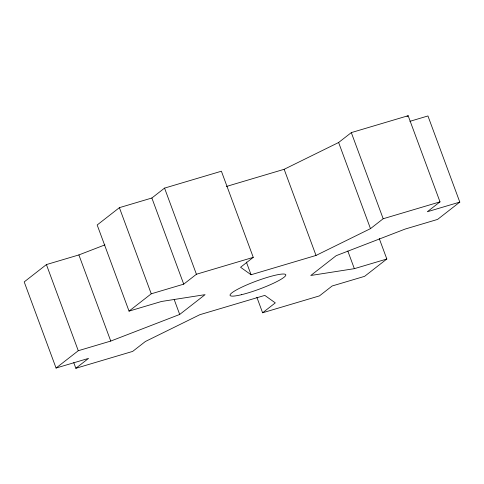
<?xml version="1.0" encoding="UTF-8"?>
<svg xmlns="http://www.w3.org/2000/svg" width="484" height="484" viewBox="0 0 484 484"><rect width="100%" height="100%" fill="white"/><g stroke="black" fill="none" stroke-linecap="round" stroke-linejoin="round"><path stroke-width="0.73" d="M104.919 244.88L78.886 254.929L46.41 264.585L24.2 281.906L56.065 368.046L88.542 358.39L75.855 368.288L73.762 362.643M226.415 186.461L284.156 169.303L338.619 142.502L351.311 132.604L408.145 115.712L440.01 201.852L383.177 218.744L370.484 228.642L316.022 255.443L251.063 274.749L240.566 267.259L253.259 257.361L221.394 171.221L164.554 188.113L151.867 198.01L119.385 207.666L97.175 224.987L129.04 311.127L161.517 301.471L205.083 294.653L179.697 314.449L110.751 341.069L78.275 350.725L56.065 368.046M129.04 311.127L151.25 293.806L183.726 284.15L196.419 274.253L253.259 257.361M406.996 116.608L408.145 115.712M256.859 297.249L262.606 312.779L275.299 302.881L264.802 295.391L199.844 314.697L145.381 341.498L132.689 351.396L75.855 368.288M440.01 201.852L427.324 211.75L459.8 202.094L427.935 115.954L409.894 121.321M379.25 238.539L386.825 259.013L364.615 276.334L332.133 285.99L319.446 295.887L262.606 312.779M459.8 202.094L437.59 219.415L405.114 229.071L336.162 255.691L310.782 275.487L354.349 268.668L386.825 259.013M351.311 132.604L383.177 218.744M338.619 142.502L370.484 228.642M347.814 251.014L354.349 268.668M284.156 169.303L316.022 255.443M246.362 262.038L251.063 274.749M164.554 188.113L196.419 274.253M151.867 198.01L183.726 284.15M174.216 299.62L179.697 314.449M119.385 207.666L151.25 293.806M78.886 254.929L110.751 341.069M46.41 264.585L78.275 350.725M241.401 294.72A29.699 4.289 -20.3 0 0 285.657 275.559A29.699 4.289 -20.3 0 0 246.737 284.931A29.699 4.289 -20.3 0 0 241.401 294.72"/></g></svg>
